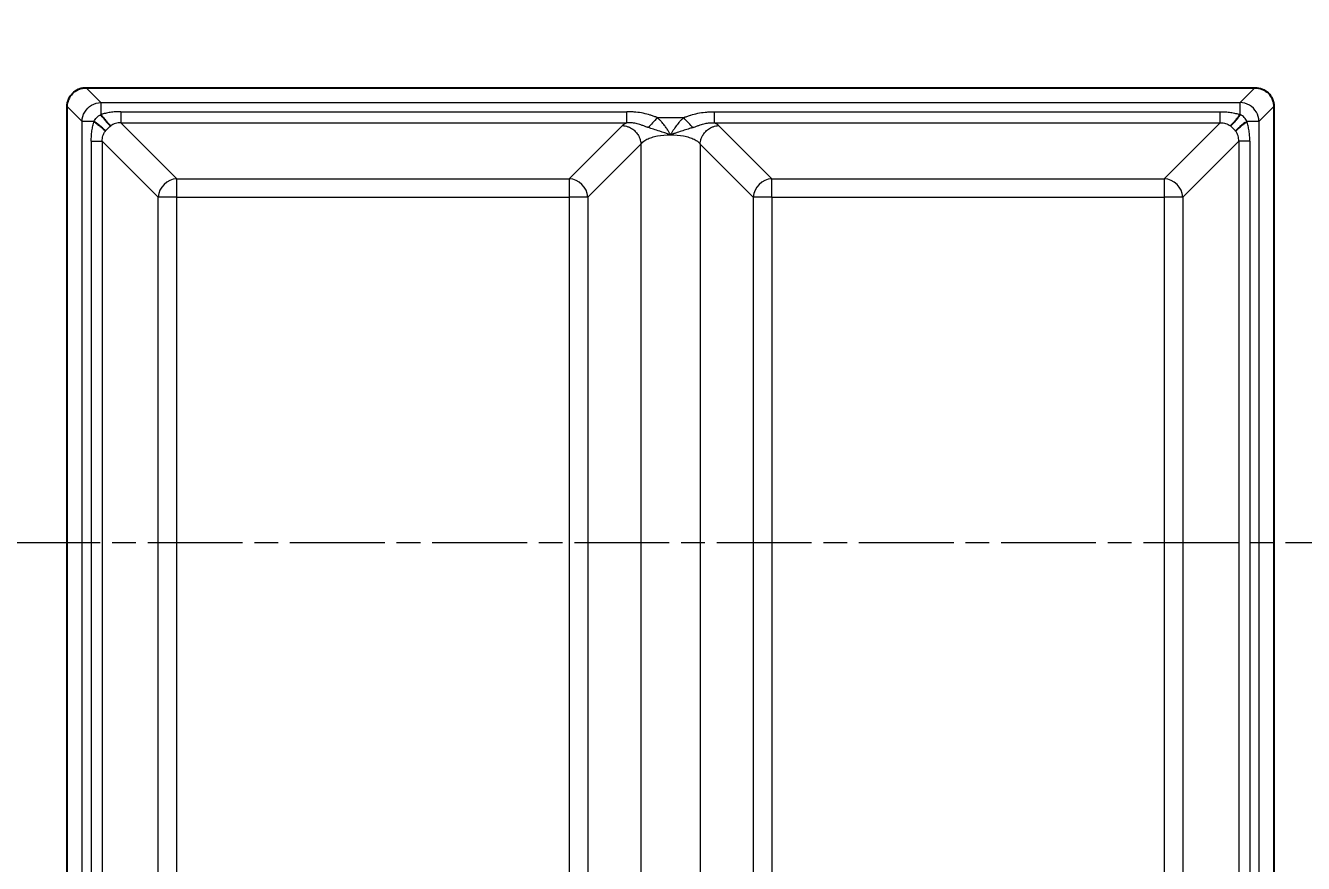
# Model space of a CAD drawing. Header units: millimetres. Extents: x 0 to 1486, y 0 to 1051.
# Drawn here: x 238.04 to 271.64, y 202.79 to 224.82 of the extents above; entities that cross this region are included whole.
import ezdxf

# ---------------------------------------------------------------- set-up
doc = ezdxf.new("R2010")
doc.units = ezdxf.units.MM
doc.header["$LTSCALE"] = 1.25
doc.linetypes.add('CHAIN', pattern=[0.3543, 0.2362, -0.0295, 0.0591, -0.0295])
doc.linetypes.add('LONG_DASH_DOTTED', pattern=[0.3001, 0.2362, -0.0295, 0.0049, -0.0295])
for name, color, linetype, lineweight, true_color in [('Bemaßungen(DIN)', 7, 'Continuous', 5, 0x262659), ('Schnittansichtslinien(DIN)', 7, 'LONG_DASH_DOTTED', 9, 0x262659), ('Sichtbare Kanten(DIN)', 7, 'Continuous', 25, 0x262659), ('Sichtbare tangentiale Kanten(DIN)', 7, 'Continuous', 15, 0x1a1a3e)]:
    doc.layers.add(name, color=color, linetype=linetype, lineweight=lineweight, true_color=true_color)
doc.styles.add('Aktuell-DINGroßer Text', font='arial.ttf')
doc.dimstyles.new('STANDARD-DIN', dxfattribs={"dimscale": 1.25, "dimtxt": 5.25, "dimasz": 2.5, "dimexe": 3.175, "dimexo": 0, "dimgap": 0.8, "dimtad": 1, "dimrnd": 1e-08, "dimtxsty": 'Aktuell-DINGroßer Text', "dimcen": 0.09, "dimdle": 10, "dimclrd": 256, "dimclre": 256, "dimclrt": 256, "dimazin": 2, "dimtfac": 0.666667, "dimtmove": 0, "dimatfit": 3, "dimfxl": 1, "dimtolj": 1, "dimlwd": 25, "dimlwe": 25, "dimarcsym": 0})

# ---------------------------------------------------------------- blocks, each defined once
blk = doc.blocks.new('2DTransSchnitt1')
at = {"layer": 'Schnittansichtslinien(DIN)', "linetype": 'CHAIN', "ltscale": 6.756708}
blk.add_line((118.191, 168.986), (931.317, 168.986), dxfattribs=at)
blk = doc.blocks.new('_DotSmall')
at = {"color": 0, "linetype": 'ByBlock', "const_width": 0.5}
blk.add_lwpolyline([(-0.0625, 0, 1), (0.0625, 0, 1)], format="xyb", close=True, dxfattribs=at)
blk = doc.blocks.new('*D135')
at = {"layer": 'Bemaßungen(DIN)', "color": 250, "linetype": 'Continuous', "lineweight": 25, "true_color": 0x3f3f3f, "transparency": 16777216}
for p, q in [((254.998, 349.649), (151.03, 349.649)), ((154.998, 197.249), (154.998, 349.649)), ((254.998, 197.249), (151.03, 197.249))]:
    blk.add_line(p, q, dxfattribs=at)
at = {"layer": 'Defpoints', "color": 0, "linetype": 'Continuous', "transparency": 16777216}
for p in [(154.998, 349.649), (254.998, 349.649), (254.998, 197.249)]:
    blk.add_point(p, dxfattribs=at)
at = {"layer": 'Bemaßungen(DIN)', "color": 250, "linetype": 'Continuous', "lineweight": 25, "true_color": 0x3f3f3f, "transparency": 16777216, "xscale": 3.125, "yscale": 3.125, "zscale": 3.125}
for p, rotation in [((154.998, 349.649), 90), ((154.998, 197.249), 270)]:
    blk.add_blockref('_DotSmall', p, dxfattribs=dict(at, rotation=rotation))
at = {"layer": 'Bemaßungen(DIN)', "color": 179, "linetype": 'Continuous', "lineweight": 25, "true_color": 0x262659, "transparency": 16777216, "insert": (146.111, 257.125), "char_height": 6.5625, "attachment_point": 1, "rotation": 90, "style": 'Aktuell-DINGroßer Text'}
blk.add_mtext('\\A1;152,4{\\H4.375;±0,1}', dxfattribs=at)

msp = doc.modelspace()

# ---------------------------------------------------------------- linework, layer by layer
at = {"layer": 'Sichtbare Kanten(DIN)'}
for p, q in [((239.6286, 223.1839), (270.3683, 223.1839)), ((239.1335, 171.809), (239.1335, 222.6887)), ((270.8635, 222.6887), (270.8635, 171.809))]:
    msp.add_line(p, q, dxfattribs=at)
for points, knots in [([(239.1335, 222.6887), (239.1335, 222.7527), (239.1459, 222.8171), (239.1937, 222.935), (239.2287, 222.9887), (239.3168, 223.0796), (239.3697, 223.1163), (239.4593, 223.1557), (239.4923, 223.1662), (239.5597, 223.1803), (239.5942, 223.1839), (239.6286, 223.1839)], [0, 0, 0, 0, 0.019193526, 0.019193526, 0.038166014, 0.038166014, 0.057250771, 0.057250771, 0.067667509, 0.067667509, 0.078108379, 0.078108379, 0.078108379, 0.078108379]), ([(270.3683, 223.1839), (270.4323, 223.1839), (270.4967, 223.1714), (270.6146, 223.1237), (270.6683, 223.0887), (270.7592, 223.0006), (270.7959, 222.9476), (270.8353, 222.858), (270.8458, 222.825), (270.8598, 222.7577), (270.8635, 222.7232), (270.8635, 222.6887)], [0, 0, 0, 0, 0.019193526, 0.019193526, 0.038166014, 0.038166014, 0.057250771, 0.057250771, 0.067667509, 0.067667509, 0.078108379, 0.078108379, 0.078108379, 0.078108379]), ([(240.0187, 222.4777), (240.0304, 222.4618), (240.042, 222.4462), (240.0536, 222.431), (240.0681, 222.4119), (240.0825, 222.3934), (240.0965, 222.3756), (240.105, 222.3649), (240.1133, 222.3546), (240.1215, 222.3445), (240.1379, 222.3243), (240.1537, 222.3054), (240.1687, 222.2881), (240.1838, 222.2708), (240.198, 222.255), (240.2112, 222.241), (240.2178, 222.234), (240.2241, 222.2275), (240.2302, 222.2215), (240.2402, 222.2114), (240.2495, 222.2026), (240.2579, 222.1953), (240.2647, 222.1894), (240.2708, 222.1845), (240.2763, 222.1805)], [-1.0769104, -1.0769104, -1.0769104, -1.0769104, -0.9572537, -0.9572537, -0.9572537, -0.8077, -0.8077, -0.8077, -0.7179403, -0.7179403, -0.7179403, -0.5384552, -0.5384552, -0.5384552, -0.3589701, -0.3589701, -0.3589701, -0.2692104, -0.2692104, -0.2692104, -0.1196567, -0.1196567, -0.1196567, 0, 0, 0, 0]), ([(269.9782, 222.4777), (269.9666, 222.4618), (269.9549, 222.4462), (269.9433, 222.431), (269.9288, 222.4119), (269.9145, 222.3934), (269.9004, 222.3756), (269.892, 222.3649), (269.8836, 222.3546), (269.8754, 222.3445), (269.859, 222.3243), (269.8432, 222.3054), (269.8282, 222.2881), (269.8131, 222.2708), (269.7989, 222.255), (269.7857, 222.241), (269.7791, 222.234), (269.7728, 222.2275), (269.7668, 222.2215), (269.7567, 222.2114), (269.7474, 222.2026), (269.739, 222.1953), (269.7323, 222.1894), (269.7261, 222.1845), (269.7206, 222.1805)], [-1.0769104, -1.0769104, -1.0769104, -1.0769104, -0.9572537, -0.9572537, -0.9572537, -0.8077, -0.8077, -0.8077, -0.7179403, -0.7179403, -0.7179403, -0.5384552, -0.5384552, -0.5384552, -0.3589701, -0.3589701, -0.3589701, -0.2692104, -0.2692104, -0.2692104, -0.1196567, -0.1196567, -0.1196567, 0, 0, 0, 0]), ([(239.8397, 222.2986), (239.8555, 222.287), (239.8711, 222.2753), (239.8864, 222.2637), (239.9054, 222.2492), (239.924, 222.2349), (239.9417, 222.2208), (239.9524, 222.2124), (239.9628, 222.204), (239.9728, 222.1958), (239.993, 222.1794), (240.0119, 222.1636), (240.0292, 222.1486), (240.0466, 222.1335), (240.0623, 222.1193), (240.0763, 222.1061), (240.0833, 222.0995), (240.0898, 222.0932), (240.0959, 222.0872), (240.1059, 222.0771), (240.1147, 222.0678), (240.122, 222.0594), (240.1279, 222.0527), (240.1328, 222.0465), (240.1368, 222.041)], [-1.0769104, -1.0769104, -1.0769104, -1.0769104, -0.9572537, -0.9572537, -0.9572537, -0.8077, -0.8077, -0.8077, -0.7179403, -0.7179403, -0.7179403, -0.5384552, -0.5384552, -0.5384552, -0.3589701, -0.3589701, -0.3589701, -0.2692104, -0.2692104, -0.2692104, -0.1196567, -0.1196567, -0.1196567, 0, 0, 0, 0]), ([(270.1573, 222.2986), (270.1414, 222.287), (270.1258, 222.2753), (270.1106, 222.2637), (270.0915, 222.2492), (270.073, 222.2349), (270.0552, 222.2208), (270.0445, 222.2124), (270.0342, 222.204), (270.0241, 222.1958), (270.0039, 222.1794), (269.985, 222.1636), (269.9677, 222.1486), (269.9504, 222.1335), (269.9346, 222.1193), (269.9206, 222.1061), (269.9136, 222.0995), (269.9071, 222.0932), (269.9011, 222.0872), (269.891, 222.0771), (269.8822, 222.0678), (269.8749, 222.0594), (269.869, 222.0527), (269.8641, 222.0465), (269.8601, 222.041)], [-1.0769104, -1.0769104, -1.0769104, -1.0769104, -0.9572537, -0.9572537, -0.9572537, -0.8077, -0.8077, -0.8077, -0.7179403, -0.7179403, -0.7179403, -0.5384552, -0.5384552, -0.5384552, -0.3589701, -0.3589701, -0.3589701, -0.2692104, -0.2692104, -0.2692104, -0.1196567, -0.1196567, -0.1196567, 0, 0, 0, 0])]:
    msp.add_open_spline(points, degree=3, knots=knots, dxfattribs=at)
at = {"layer": 'Sichtbare tangentiale Kanten(DIN)'}
for p, q in [((239.6286, 223.1839), (240.0187, 222.7938)), ((270.3683, 223.1839), (269.9782, 222.7938)), ((239.1335, 222.6887), (239.5236, 222.2986)), ((240.0187, 222.7938), (269.9782, 222.7938)), ((240.5416, 222.5529), (240.5416, 222.2613)), ((240.5416, 222.5529), (253.85, 222.5529)), ((253.85, 222.2613), (253.85, 222.5529)), ((256.147, 222.5529), (256.147, 222.2613)), ((256.147, 222.5529), (269.4553, 222.5529)), ((269.4553, 222.2613), (269.4553, 222.5529)), ((270.8635, 222.6887), (270.4734, 222.2986)), ((239.8397, 222.2986), (239.5236, 222.2986)), ((239.5236, 172.1991), (239.5236, 222.2986)), ((240.5416, 222.2613), (253.85, 222.2613)), ((240.5416, 222.2613), (242.0126, 220.7903)), ((252.3365, 220.7903), (253.7361, 222.188)), ((254.651, 222.3977), (255.3458, 222.3977)), ((256.147, 222.2613), (269.4553, 222.2613)), ((257.6604, 220.7903), (256.2608, 222.188)), ((269.4553, 222.2613), (267.9843, 220.7903)), ((270.4734, 222.2986), (270.4734, 172.1991)), ((239.7644, 221.7758), (240.056, 221.7758)), ((239.7644, 221.7758), (239.7644, 172.722)), ((240.056, 221.7758), (240.056, 172.722)), ((240.056, 221.7758), (241.5271, 220.3047)), ((252.8221, 220.3047), (254.2216, 221.7024)), ((254.2216, 221.7024), (254.2216, 172.7953)), ((257.1749, 220.3047), (255.7753, 221.7024)), ((255.7753, 221.7024), (255.7753, 172.7953)), ((269.9409, 221.7758), (268.4699, 220.3047)), ((270.2325, 221.7758), (269.9409, 221.7758)), ((269.9409, 221.7758), (269.9409, 172.722)), ((270.2325, 221.7758), (270.2325, 172.722)), ((242.0126, 220.7903), (252.3365, 220.7903)), ((242.0126, 220.3047), (242.0126, 220.7903)), ((252.3365, 220.7903), (252.3365, 220.3047)), ((257.6604, 220.7903), (267.9843, 220.7903)), ((257.6604, 220.3047), (257.6604, 220.7903)), ((267.9843, 220.7903), (267.9843, 220.3047)), ((241.5271, 174.193), (241.5271, 220.3047)), ((242.0126, 220.3047), (241.5271, 220.3047)), ((242.0126, 174.193), (242.0126, 220.3047)), ((242.0126, 220.3047), (252.3365, 220.3047)), ((252.8221, 220.3047), (252.3365, 220.3047)), ((252.3365, 220.3047), (252.3365, 174.193)), ((252.8221, 220.3047), (252.8221, 174.193)), ((257.6604, 220.3047), (257.1749, 220.3047)), ((257.1749, 220.3047), (257.1749, 174.193)), ((257.6604, 220.3047), (267.9843, 220.3047)), ((257.6604, 220.3047), (257.6604, 174.193)), ((268.4699, 220.3047), (267.9843, 220.3047)), ((267.9843, 220.3047), (267.9843, 174.193)), ((268.4699, 220.3047), (268.4699, 174.193))]:
    msp.add_line(p, q, dxfattribs=at)
for centre, major_axis, ratio, start_param, end_param in [((254.7928, 222.1295), (1.094, 0.0179), 0.2634519, 2.6053414, 2.8754525), ((254.6511, 222.3977), (-0.3343, -0.3717), 0.0000692, 4.7125872, 5.493443), ((255.3457, 222.3976), (-0.3344, 0.3717), 0.0000692, 3.9311733, 4.7123471), ((255.2041, 222.1295), (1.094, -0.0179), 0.2634519, 0.2661401, 0.5362513), ((242.0126, 220.3047), (0.3536, 0.3536), 0.9446321, 0.8138776, 2.327715), ((252.3365, 220.3047), (-0.3533, 0.3538), 0.9445654, 3.9561594, 5.4699263), ((257.6604, 220.3047), (-0.3533, -0.3538), 0.9445654, 3.9548516, 5.4686186), ((267.9843, 220.3047), (-0.3536, 0.3536), 0.9446321, 3.9554703, 5.4693077)]:
    msp.add_ellipse(centre, major_axis=major_axis, ratio=ratio, start_param=start_param, end_param=end_param, dxfattribs=at)
for points in [[(239.5236, 222.2986), (239.5249, 222.3843), (239.5728, 222.5554), (239.7619, 222.7445), (239.933, 222.7924), (240.0187, 222.7938)], [(270.4734, 222.2986), (270.472, 222.3843), (270.4241, 222.5554), (270.235, 222.7445), (270.0639, 222.7924), (269.9782, 222.7938)]]:
    msp.add_open_spline(points, degree=3, dxfattribs=at)
for points, knots in [([(239.8397, 222.2986), (239.848, 222.3157), (239.8669, 222.3511), (239.9079, 222.4041), (239.9626, 222.4484), (239.9996, 222.4683), (240.0187, 222.4777)], [0, 0, 0, 0, 0.06385433, 0.1271103, 0.18750841, 0.25908506, 0.25908506, 0.25908506, 0.25908506]), ([(240.0187, 222.7938), (240.0187, 222.7872), (240.0187, 222.7568), (240.0187, 222.6657), (240.0187, 222.5643), (240.0187, 222.4981), (240.0187, 222.4777)], [0, 0, 0, 0, 0.14235484, 0.28470968, 0.42706452, 0.48919907, 0.48919907, 0.48919907, 0.48919907]), ([(240.5416, 222.5529), (240.5299, 222.5528), (240.5182, 222.5528), (240.5065, 222.5526), (240.4948, 222.5524), (240.4831, 222.5521), (240.4715, 222.5516), (240.4482, 222.5508), (240.425, 222.5496), (240.4019, 222.548), (240.3559, 222.5448), (240.3105, 222.5399), (240.2664, 222.5335), (240.2221, 222.5271), (240.1791, 222.5191), (240.1377, 222.5097), (240.117, 222.505), (240.0968, 222.5), (240.0769, 222.4946), (240.067, 222.492), (240.0572, 222.4892), (240.0475, 222.4864), (240.0378, 222.4835), (240.0282, 222.4806), (240.0187, 222.4777)], [0, 0, 0, 0, 0.03321382, 0.03321382, 0.03321382, 0.06641125, 0.06641125, 0.06641125, 0.13277377, 0.13277377, 0.13277377, 0.26517816, 0.26517816, 0.26517816, 0.3981672, 0.3981672, 0.3981672, 0.46455773, 0.46455773, 0.46455773, 0.4977404, 0.4977404, 0.4977404, 0.53089995, 0.53089995, 0.53089995, 0.53089995]), ([(254.651, 222.3977), (254.644, 222.4005), (254.637, 222.4032), (254.63, 222.406), (254.623, 222.4087), (254.616, 222.4115), (254.6089, 222.4142), (254.5948, 222.4197), (254.5805, 222.4251), (254.566, 222.4304), (254.5372, 222.441), (254.5077, 222.4512), (254.4774, 222.4609), (254.4741, 222.4619), (254.4708, 222.463), (254.4674, 222.464), (254.4092, 222.4822), (254.3478, 222.4982), (254.2833, 222.5113), (254.2204, 222.5241), (254.1546, 222.5341), (254.087, 222.541), (254.0824, 222.5415), (254.0777, 222.542), (254.073, 222.5424), (254.0365, 222.5459), (253.9995, 222.5485), (253.9622, 222.5503), (253.9436, 222.5512), (253.9249, 222.5518), (253.9062, 222.5522), (253.8875, 222.5526), (253.8687, 222.5527), (253.85, 222.5529)], [0, 0, 0, 0, 0.02582867, 0.02582867, 0.02582867, 0.05159429, 0.05159429, 0.05159429, 0.10298265, 0.10298265, 0.10298265, 0.20556131, 0.20556131, 0.20556131, 0.21674073, 0.21674073, 0.21674073, 0.4126769, 0.4126769, 0.4126769, 0.60355799, 0.60355799, 0.60355799, 0.61667445, 0.61667445, 0.61667445, 0.71946381, 0.71946381, 0.71946381, 0.77085238, 0.77085238, 0.77085238, 0.82223246, 0.82223246, 0.82223246, 0.82223246]), ([(255.3458, 222.3977), (255.3528, 222.4005), (255.3597, 222.4032), (255.3667, 222.406), (255.3737, 222.4087), (255.3808, 222.4115), (255.3879, 222.4142), (255.402, 222.4197), (255.4163, 222.4251), (255.4308, 222.4304), (255.4596, 222.441), (255.4892, 222.4512), (255.5195, 222.4609), (255.5228, 222.4619), (255.5261, 222.4629), (255.5294, 222.464), (255.5876, 222.4821), (255.649, 222.4982), (255.7135, 222.5113), (255.7764, 222.5241), (255.8422, 222.5341), (255.9098, 222.541), (255.9145, 222.5415), (255.9192, 222.542), (255.9238, 222.5424), (255.9604, 222.5459), (255.9974, 222.5485), (256.0347, 222.5503), (256.0533, 222.5512), (256.072, 222.5518), (256.0907, 222.5522), (256.1095, 222.5526), (256.1282, 222.5527), (256.147, 222.5529)], [0, 0, 0, 0, 0.02583351, 0.02583351, 0.02583351, 0.05160361, 0.05160361, 0.05160361, 0.10300036, 0.10300036, 0.10300036, 0.20559562, 0.20559562, 0.20559562, 0.21673382, 0.21673382, 0.21673382, 0.41266739, 0.41266739, 0.41266739, 0.60358148, 0.60358148, 0.60358148, 0.61677746, 0.61677746, 0.61677746, 0.71958411, 0.71958411, 0.71958411, 0.77098124, 0.77098124, 0.77098124, 0.82236981, 0.82236981, 0.82236981, 0.82236981]), ([(269.4553, 222.5529), (269.4671, 222.5528), (269.4787, 222.5528), (269.4904, 222.5526), (269.5021, 222.5524), (269.5138, 222.5521), (269.5254, 222.5516), (269.5487, 222.5508), (269.572, 222.5496), (269.595, 222.548), (269.6411, 222.5448), (269.6865, 222.5399), (269.7305, 222.5335), (269.7748, 222.5271), (269.8178, 222.5191), (269.8592, 222.5097), (269.8799, 222.505), (269.9001, 222.5), (269.92, 222.4946), (269.9299, 222.492), (269.9397, 222.4892), (269.9494, 222.4864), (269.9591, 222.4835), (269.9687, 222.4806), (269.9782, 222.4777)], [0, 0, 0, 0, 0.03321382, 0.03321382, 0.03321382, 0.06641125, 0.06641125, 0.06641125, 0.13277377, 0.13277377, 0.13277377, 0.26517816, 0.26517816, 0.26517816, 0.3981672, 0.3981672, 0.3981672, 0.46455773, 0.46455773, 0.46455773, 0.4977404, 0.4977404, 0.4977404, 0.53089995, 0.53089995, 0.53089995, 0.53089995]), ([(269.9782, 222.4777), (269.9782, 222.4981), (269.9782, 222.5643), (269.9782, 222.6657), (269.9782, 222.7568), (269.9782, 222.7872), (269.9782, 222.7938)], [-0.48919907, -0.48919907, -0.48919907, -0.48919907, -0.42706452, -0.28470968, -0.14235484, 0, 0, 0, 0]), ([(270.1573, 222.2986), (270.1489, 222.3157), (270.13, 222.3511), (270.089, 222.4041), (270.0344, 222.4484), (269.9973, 222.4683), (269.9782, 222.4777)], [0, 0, 0, 0, 0.06385433, 0.1271103, 0.18750841, 0.25908506, 0.25908506, 0.25908506, 0.25908506]), ([(239.7644, 221.7758), (239.7645, 221.7875), (239.7646, 221.7991), (239.7648, 221.8108), (239.7649, 221.8225), (239.7653, 221.8342), (239.7657, 221.8458), (239.7665, 221.8691), (239.7677, 221.8924), (239.7693, 221.9154), (239.7726, 221.9615), (239.7774, 222.0069), (239.7838, 222.0509), (239.7902, 222.0952), (239.7982, 222.1382), (239.8076, 222.1796), (239.8123, 222.2003), (239.8174, 222.2205), (239.8227, 222.2404), (239.8254, 222.2503), (239.8281, 222.2601), (239.8309, 222.2698), (239.8338, 222.2795), (239.8367, 222.2891), (239.8397, 222.2986)], [0, 0, 0, 0, 0.03321382, 0.03321382, 0.03321382, 0.06641125, 0.06641125, 0.06641125, 0.13277377, 0.13277377, 0.13277377, 0.26517816, 0.26517816, 0.26517816, 0.3981672, 0.3981672, 0.3981672, 0.46455773, 0.46455773, 0.46455773, 0.4977404, 0.4977404, 0.4977404, 0.53089997, 0.53089997, 0.53089997, 0.53089997]), ([(240.1368, 222.041), (240.1559, 222.0669), (240.1986, 222.1178), (240.2494, 222.1607), (240.2763, 222.1805)], [0, 0, 0, 0, 0.09759049, 0.19891575, 0.19891575, 0.19891575, 0.19891575]), ([(240.5416, 222.2613), (240.4923, 222.2638), (240.396, 222.2519), (240.3137, 222.2079), (240.2763, 222.1805)], [0, 0, 0, 0, 0.14249094, 0.285274, 0.285274, 0.285274, 0.285274]), ([(253.7361, 222.188), (253.7478, 222.1873), (253.7594, 222.1862), (253.7711, 222.1847), (253.7944, 222.1817), (253.8176, 222.177), (253.8404, 222.1707), (253.8661, 222.1636), (253.8913, 222.1545), (253.9158, 222.1434), (253.9565, 222.1249), (253.995, 222.101), (254.0299, 222.0726), (254.0439, 222.0612), (254.0573, 222.0491), (254.07, 222.0364), (254.0828, 222.0236), (254.0948, 222.0102), (254.1062, 221.9963), (254.1289, 221.9683), (254.1488, 221.9381), (254.1653, 221.9063), (254.1694, 221.8983), (254.1733, 221.8903), (254.177, 221.8821), (254.1881, 221.8577), (254.1972, 221.8324), (254.2043, 221.8068), (254.2106, 221.7839), (254.2153, 221.7608), (254.2183, 221.7374), (254.2198, 221.7258), (254.2209, 221.7141), (254.2216, 221.7024)], [-1.5137969, -1.5137969, -1.5137969, -1.5137969, -1.4417114, -1.4417114, -1.4417114, -1.2975402, -1.2975402, -1.2975402, -1.1353545, -1.1353545, -1.1353545, -0.8650268, -0.8650268, -0.8650268, -0.7568985, -0.7568985, -0.7568985, -0.6487701, -0.6487701, -0.6487701, -0.4325134, -0.4325134, -0.4325134, -0.3784425, -0.3784425, -0.3784425, -0.2162567, -0.2162567, -0.2162567, -0.0720856, -0.0720856, -0.0720856, 0, 0, 0, 0]), ([(254.4157, 222.136), (254.4084, 222.1384), (254.4012, 222.1408), (254.3941, 222.1431), (254.3871, 222.1455), (254.3801, 222.1479), (254.3734, 222.1503), (254.3598, 222.155), (254.3467, 222.1597), (254.3339, 222.1644), (254.3057, 222.1748), (254.2793, 222.1849), (254.2534, 222.1943), (254.2088, 222.2106), (254.166, 222.225), (254.1228, 222.2362), (254.0808, 222.2472), (254.0386, 222.2551), (253.996, 222.2596), (253.9702, 222.2623), (253.9443, 222.2637), (253.9184, 222.2639), (253.907, 222.264), (253.8955, 222.2638), (253.8841, 222.2634), (253.8727, 222.2629), (253.8613, 222.2621), (253.85, 222.2613)], [0, 0, 0, 0, 0.01897293, 0.01897293, 0.01897293, 0.03796717, 0.03796717, 0.03796717, 0.0760056, 0.0760056, 0.0760056, 0.16042953, 0.16042953, 0.16042953, 0.30545971, 0.30545971, 0.30545971, 0.44674817, 0.44674817, 0.44674817, 0.53248555, 0.53248555, 0.53248555, 0.57052339, 0.57052339, 0.57052339, 0.60860904, 0.60860904, 0.60860904, 0.60860904]), ([(254.9985, 221.9455), (254.8964, 221.9812), (254.7328, 222.0323), (254.5494, 222.0919), (254.4587, 222.1221), (254.4157, 222.136)], [0, 0, 0, 0, 0.26896939, 0.45156772, 0.63416606, 0.63416606, 0.63416606, 0.63416606]), ([(254.9985, 221.9455), (254.9928, 221.956), (254.987, 221.9664), (254.981, 221.9767), (254.9751, 221.9871), (254.969, 221.9973), (254.9629, 222.0076), (254.9506, 222.028), (254.9381, 222.0483), (254.9253, 222.0685), (254.9076, 222.0966), (254.8894, 222.1246), (254.87, 222.1515), (254.8615, 222.1633), (254.8528, 222.175), (254.8441, 222.1865), (254.8151, 222.2246), (254.7846, 222.2614), (254.7524, 222.2967), (254.7363, 222.3144), (254.7198, 222.3316), (254.7029, 222.3485), (254.6945, 222.3569), (254.686, 222.3652), (254.6773, 222.3734), (254.6686, 222.3816), (254.6598, 222.3896), (254.651, 222.3977)], [0, 0, 0, 0, 0.03587341, 0.03587341, 0.03587341, 0.0717053, 0.0717053, 0.0717053, 0.1433193, 0.1433193, 0.1433193, 0.24303135, 0.24303135, 0.24303135, 0.28653169, 0.28653169, 0.28653169, 0.42986377, 0.42986377, 0.42986377, 0.50150274, 0.50150274, 0.50150274, 0.53727845, 0.53727845, 0.53727845, 0.57301031, 0.57301031, 0.57301031, 0.57301031]), ([(255.3458, 222.3977), (255.337, 222.3896), (255.3282, 222.3816), (255.3195, 222.3734), (255.3108, 222.3652), (255.3023, 222.3569), (255.2938, 222.3484), (255.2769, 222.3316), (255.2604, 222.3143), (255.2444, 222.2967), (255.2111, 222.2601), (255.1796, 222.222), (255.1498, 222.1825), (255.122, 222.1457), (255.0966, 222.1071), (255.0719, 222.0683), (255.059, 222.0482), (255.0464, 222.0279), (255.0341, 222.0075), (255.0279, 221.9973), (255.0218, 221.987), (255.0159, 221.9767), (255.0099, 221.9664), (255.0042, 221.956), (254.9985, 221.9455)], [0, 0, 0, 0, 0.03572786, 0.03572786, 0.03572786, 0.07149696, 0.07149696, 0.07149696, 0.14312065, 0.14312065, 0.14312065, 0.29141532, 0.29141532, 0.29141532, 0.4296401, 0.4296401, 0.4296401, 0.50120872, 0.50120872, 0.50120872, 0.53702595, 0.53702595, 0.53702595, 0.57289689, 0.57289689, 0.57289689, 0.57289689]), ([(255.5812, 222.136), (255.5719, 222.1329), (255.5624, 222.1299), (255.5529, 222.1268), (255.5433, 222.1237), (255.5336, 222.1205), (255.5238, 222.1173), (255.5042, 222.1108), (255.484, 222.1042), (255.4631, 222.0973), (255.42, 222.0831), (255.3738, 222.0679), (255.3234, 222.0518), (255.2764, 222.0367), (255.2257, 222.0208), (255.1723, 222.0036), (255.1446, 221.9947), (255.1162, 221.9854), (255.0871, 221.9757), (255.0727, 221.9709), (255.058, 221.966), (255.0432, 221.9609), (255.0284, 221.9559), (255.0134, 221.9507), (254.9985, 221.9455)], [0, 0, 0, 0, 0.0397614, 0.0397614, 0.0397614, 0.07945706, 0.07945706, 0.07945706, 0.15871475, 0.15871475, 0.15871475, 0.32258972, 0.32258972, 0.32258972, 0.47589741, 0.47589741, 0.47589741, 0.55516807, 0.55516807, 0.55516807, 0.59470835, 0.59470835, 0.59470835, 0.63418302, 0.63418302, 0.63418302, 0.63418302]), ([(255.5812, 222.136), (255.5885, 222.1383), (255.5957, 222.1407), (255.6028, 222.1431), (255.6099, 222.1455), (255.6168, 222.1478), (255.6236, 222.1502), (255.6372, 222.155), (255.6503, 222.1597), (255.663, 222.1644), (255.6912, 222.1747), (255.7176, 222.1848), (255.7435, 222.1943), (255.788, 222.2106), (255.8309, 222.225), (255.874, 222.2362), (255.916, 222.2472), (255.9583, 222.2551), (256.0008, 222.2596), (256.0267, 222.2623), (256.0526, 222.2637), (256.0785, 222.2639), (256.0899, 222.264), (256.1014, 222.2638), (256.1128, 222.2634), (256.1242, 222.2629), (256.1356, 222.2621), (256.147, 222.2613)], [0, 0, 0, 0, 0.01897228, 0.01897228, 0.01897228, 0.03796594, 0.03796594, 0.03796594, 0.07600353, 0.07600353, 0.07600353, 0.16039524, 0.16039524, 0.16039524, 0.30539712, 0.30539712, 0.30539712, 0.44668431, 0.44668431, 0.44668431, 0.53247752, 0.53247752, 0.53247752, 0.57051482, 0.57051482, 0.57051482, 0.60860001, 0.60860001, 0.60860001, 0.60860001]), ([(255.7753, 221.7024), (255.776, 221.7141), (255.7771, 221.7258), (255.7786, 221.7374), (255.7816, 221.7608), (255.7863, 221.7839), (255.7926, 221.8068), (255.7997, 221.8324), (255.8088, 221.8577), (255.8199, 221.8821), (255.8236, 221.8903), (255.8275, 221.8983), (255.8316, 221.9063), (255.8481, 221.9381), (255.868, 221.9683), (255.8907, 221.9963), (255.9021, 222.0102), (255.9142, 222.0236), (255.9269, 222.0364), (255.9396, 222.0491), (255.953, 222.0612), (255.967, 222.0726), (256.0019, 222.101), (256.0404, 222.1249), (256.0812, 222.1434), (256.1056, 222.1545), (256.1308, 222.1636), (256.1565, 222.1707), (256.1793, 222.177), (256.2025, 222.1817), (256.2258, 222.1847), (256.2375, 222.1862), (256.2492, 222.1873), (256.2608, 222.188)], [-1.5137969, -1.5137969, -1.5137969, -1.5137969, -1.4417114, -1.4417114, -1.4417114, -1.2975402, -1.2975402, -1.2975402, -1.1353545, -1.1353545, -1.1353545, -1.0812835, -1.0812835, -1.0812835, -0.8650268, -0.8650268, -0.8650268, -0.7568985, -0.7568985, -0.7568985, -0.6487701, -0.6487701, -0.6487701, -0.3784425, -0.3784425, -0.3784425, -0.2162567, -0.2162567, -0.2162567, -0.0720856, -0.0720856, -0.0720856, 0, 0, 0, 0]), ([(269.4553, 222.2613), (269.5046, 222.2638), (269.6009, 222.2519), (269.6832, 222.2079), (269.7206, 222.1805)], [0, 0, 0, 0, 0.14249094, 0.285274, 0.285274, 0.285274, 0.285274]), ([(269.8601, 222.041), (269.841, 222.0669), (269.7983, 222.1178), (269.7475, 222.1607), (269.7206, 222.1805)], [0, 0, 0, 0, 0.09759049, 0.19891575, 0.19891575, 0.19891575, 0.19891575]), ([(270.2325, 221.7758), (270.2324, 221.7875), (270.2324, 221.7991), (270.2322, 221.8108), (270.232, 221.8225), (270.2317, 221.8342), (270.2312, 221.8458), (270.2304, 221.8691), (270.2292, 221.8924), (270.2276, 221.9154), (270.2244, 221.9615), (270.2195, 222.0069), (270.2131, 222.0509), (270.2067, 222.0952), (270.1987, 222.1382), (270.1893, 222.1796), (270.1846, 222.2003), (270.1796, 222.2205), (270.1742, 222.2404), (270.1716, 222.2503), (270.1688, 222.2601), (270.166, 222.2698), (270.1631, 222.2795), (270.1602, 222.2891), (270.1573, 222.2986)], [0, 0, 0, 0, 0.03321382, 0.03321382, 0.03321382, 0.06641125, 0.06641125, 0.06641125, 0.13277377, 0.13277377, 0.13277377, 0.26517816, 0.26517816, 0.26517816, 0.3981672, 0.3981672, 0.3981672, 0.46455773, 0.46455773, 0.46455773, 0.4977404, 0.4977404, 0.4977404, 0.53089997, 0.53089997, 0.53089997, 0.53089997]), ([(270.4734, 222.2986), (270.4708, 222.2986), (270.467, 222.2986), (270.4621, 222.2986), (270.4552, 222.2986), (270.4461, 222.2986), (270.4348, 222.2986), (270.4298, 222.2986), (270.4243, 222.2986), (270.4184, 222.2986), (270.4016, 222.2986), (270.3816, 222.2986), (270.3588, 222.2986), (270.3428, 222.2986), (270.3253, 222.2986), (270.3068, 222.2986), (270.2899, 222.2986), (270.272, 222.2986), (270.2533, 222.2986), (270.2392, 222.2986), (270.2247, 222.2986), (270.2099, 222.2986), (270.1927, 222.2986), (270.1751, 222.2986), (270.1573, 222.2986)], [0, 0, 0, 0, 0.1366456, 0.1366456, 0.1366456, 0.3250932, 0.3250932, 0.3250932, 0.4099368, 0.4099368, 0.4099368, 0.6502295, 0.6502295, 0.6502295, 0.8198736, 0.8198736, 0.8198736, 0.9753762, 0.9753762, 0.9753762, 1.0931648, 1.0931648, 1.0931648, 1.2298104, 1.2298104, 1.2298104, 1.2298104]), ([(240.056, 221.7758), (240.0535, 221.825), (240.0655, 221.9213), (240.1094, 222.0036), (240.1368, 222.041)], [0, 0, 0, 0, 0.14249094, 0.285274, 0.285274, 0.285274, 0.285274]), ([(254.2216, 221.7024), (254.2428, 221.7368), (254.2785, 221.7697), (254.3265, 221.7994), (254.3425, 221.8093), (254.3598, 221.8189), (254.3785, 221.828), (254.4158, 221.8463), (254.4583, 221.8629), (254.5049, 221.8775), (254.5515, 221.892), (254.6023, 221.9045), (254.6557, 221.9146), (254.7625, 221.9348), (254.8803, 221.9455), (254.9985, 221.9455)], [-3.6908115, -3.6908115, -3.6908115, -3.6908115, -3.4165011, -3.4165011, -3.4165011, -3.3249583, -3.3249583, -3.3249583, -3.1418909, -3.1418909, -3.1418909, -2.9591052, -2.9591052, -2.9591052, -2.5932521, -2.5932521, -2.5932521, -2.5932521]), ([(254.9985, 221.9455), (255.1166, 221.9455), (255.2344, 221.9348), (255.3412, 221.9146), (255.3946, 221.9045), (255.4454, 221.892), (255.492, 221.8775), (255.5387, 221.8629), (255.5811, 221.8463), (255.6184, 221.828), (255.6371, 221.8189), (255.6544, 221.8093), (255.6704, 221.7994), (255.7184, 221.7697), (255.7541, 221.7368), (255.7753, 221.7024)], [-2.5932521, -2.5932521, -2.5932521, -2.5932521, -2.2273989, -2.2273989, -2.2273989, -2.0446132, -2.0446132, -2.0446132, -1.8615458, -1.8615458, -1.8615458, -1.770003, -1.770003, -1.770003, -1.4956926, -1.4956926, -1.4956926, -1.4956926]), ([(269.9409, 221.7758), (269.9434, 221.825), (269.9315, 221.9213), (269.8875, 222.0036), (269.8601, 222.041)], [0, 0, 0, 0, 0.14249094, 0.285274, 0.285274, 0.285274, 0.285274])]:
    msp.add_open_spline(points, degree=3, knots=knots, dxfattribs=at)

# ---------------------------------------------------------------- block references
at = {"layer": 'Schnittansichtslinien(DIN)', "xscale": 1.25, "yscale": 1.25, "zscale": 1.25}
msp.add_blockref('2DTransSchnitt1', (0, 0), dxfattribs=at)

# ---------------------------------------------------------------- dimensions: what is measured, and where the dimension line sits
at = {"layer": 'Bemaßungen(DIN)', "color": 250, "linetype": 'Continuous', "lineweight": 25, "true_color": 0x3f3f3f}
dim = msp.add_linear_dim(base=(154.9985, 349.6489), p1=(254.9985, 197.2489), p2=(254.9985, 349.6489), angle=90, dimstyle='STANDARD-DIN', override={"dimgap": 0.8, "dimdec": 2, "dimblk1": 'DotSmall', "dimblk2": 'DotSmall', "dimsah": 1, "dimdle": 0, "dimtol": 1, "dimlim": 0, "dimtp": 0.1, "dimtm": 0.1, "dimtdec": 2, "dimtofl": 0, "dimatfit": 1}, dxfattribs=at)
dim.commit()
dim.dimension.update_dxf_attribs({"geometry": '*D135', "text_midpoint": (154.9985, 273.4614), "dimtype": 160})

doc.saveas('drawing.dxf')
